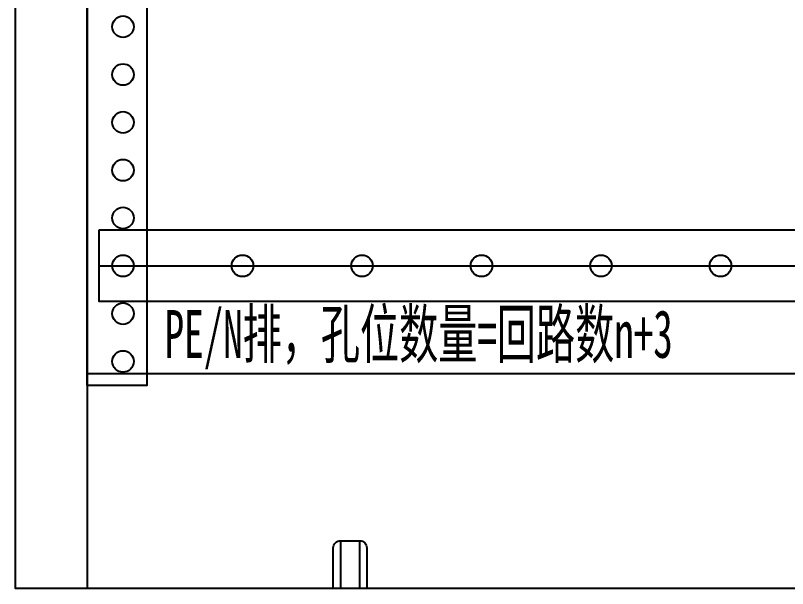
# Model space of a CAD drawing. Extents: x 1476551 to 1477151, y 431422 to 433222.
# Drawn here: x 1476550.9 to 1476873.9, y 431421.9 to 431661.6 of the extents above; entities that cross this region are included whole.
import ezdxf
from ezdxf.enums import TextEntityAlignment as Align

# ---------------------------------------------------------------- set-up
doc = ezdxf.new("R2010")
doc.units = 0
doc.header["$MEASUREMENT"] = 0
doc.linetypes.add('LYJS-XX', pattern=[0.35, 0.25, -0.1])
doc.layers.add('LY-JS-BJ', color=7, linetype='Continuous')
doc.layers.add('布置图', color=20, linetype='Continuous')
doc.styles.add('宋体', font='', dxfattribs={"width": 0.8, "height": 3.5})
doc.styles.get('宋体').set_extended_font_data('SimSun')

# ---------------------------------------------------------------- blocks, each defined once
blk = doc.blocks.new('*U25')
at = {"layer": 'LY-JS-BJ', "color": 0}
blk.add_circle((0, 0), 4.5, dxfattribs=at)
blk = doc.blocks.new('*U26')
at = {"layer": 'LY-JS-BJ', "color": 0, "linetype": 'ByBlock', "lineweight": -2, "transparency": 16777216}
for p in [(0, 0), (50, 0), (100, 0), (150, 0), (200, 0)]:
    blk.add_blockref('*U25', p, dxfattribs=at)
blk = doc.blocks.new('A$C7A207737')
at = {"layer": 'LY-JS-BJ', "color": 4, "linetype": 'LYJS-XX'}
blk.add_line((-10, 0), (520, 0), dxfattribs=at)
at = {"layer": 'LY-JS-BJ', "color": 0}
blk.add_lwpolyline([(-10, 15), (520, 15), (520, -15), (-10, -15)], close=True, dxfattribs=at)
blk.add_circle((0, 0), 4.5, dxfattribs=at)
blk.add_blockref('*U26', (50, 0), dxfattribs=at)
at = {"layer": 'LY-JS-BJ', "color": 4, "style": '宋体', "width": 0.6}
blk.add_text('PE/N排，孔位数量=回路数n+3', height=20, dxfattribs=at).set_placement((17.41, -28.5), align=Align.MIDDLE_LEFT)
blk = doc.blocks.new('*U28')
at = {"layer": 'LY-JS-BJ', "color": 6}
blk.add_circle((0, 0), 4.5, dxfattribs=at)
blk = doc.blocks.new('*U29')
at = {"layer": 'LY-JS-BJ', "color": 0, "linetype": 'ByBlock', "lineweight": -2, "transparency": 16777216}
for p in [(0, -1440), (0, -1460), (0, -1480), (0, -1500), (0, -1520), (0, -1540), (0, -1560), (0, -1580)]:
    blk.add_blockref('*U28', p, dxfattribs=at)
blk = doc.blocks.new('A$C11EF57A1')
at = {"layer": 'LY-JS-BJ', "color": 0, "ltscale": 2}
for p, q in [((-4, 20), (-4, 0)), ((4, 20), (4, 0))]:
    blk.add_line(p, q, dxfattribs=at)
blk.add_lwpolyline([(-4, 20), (4, 20, -0.414214), (7, 17), (7, 0), (-7, 0), (-7, 17, -0.414214)], format="xyb", close=True, dxfattribs=at)

msp = doc.modelspace()

# ---------------------------------------------------------------- linework, layer by layer
at = {"layer": 'LY-JS-BJ', "color": 6, "ltscale": 50}
for points in [[(1476580.86, 433166.89), (1476580.86, 431421.89)], [(1476580.86, 431511.89), (1477120.86, 431511.89)]]:
    msp.add_lwpolyline(points, dxfattribs=at)
at = {"layer": 'LY-JS-BJ', "color": 6, "lineweight": -3}
msp.add_lwpolyline([(1476605.86, 433106.89), (1476605.86, 431506.89), (1476580.86, 431506.89), (1476580.86, 433106.89)], close=True, dxfattribs=at)
at = {"layer": '布置图', "ltscale": 50}
msp.add_lwpolyline([(1476550.86, 433221.89), (1477150.86, 433221.89), (1477150.86, 431421.89), (1476550.86, 431421.89)], close=True, dxfattribs=at)

# ---------------------------------------------------------------- block references
at = {"layer": 'LY-JS-BJ', "color": 6, "lineweight": -3}
for name, p in [('*U29', (1476595.86, 433096.89)), ('A$C7A207737', (1476595.86, 431556.89))]:
    msp.add_blockref(name, p, dxfattribs=at)
at = {"layer": 'LY-JS-BJ', "color": 6, "lineweight": -3, "ltscale": 2}
msp.add_blockref('A$C11EF57A1', (1476690.86, 431421.89), dxfattribs=at)

doc.saveas('drawing.dxf')
